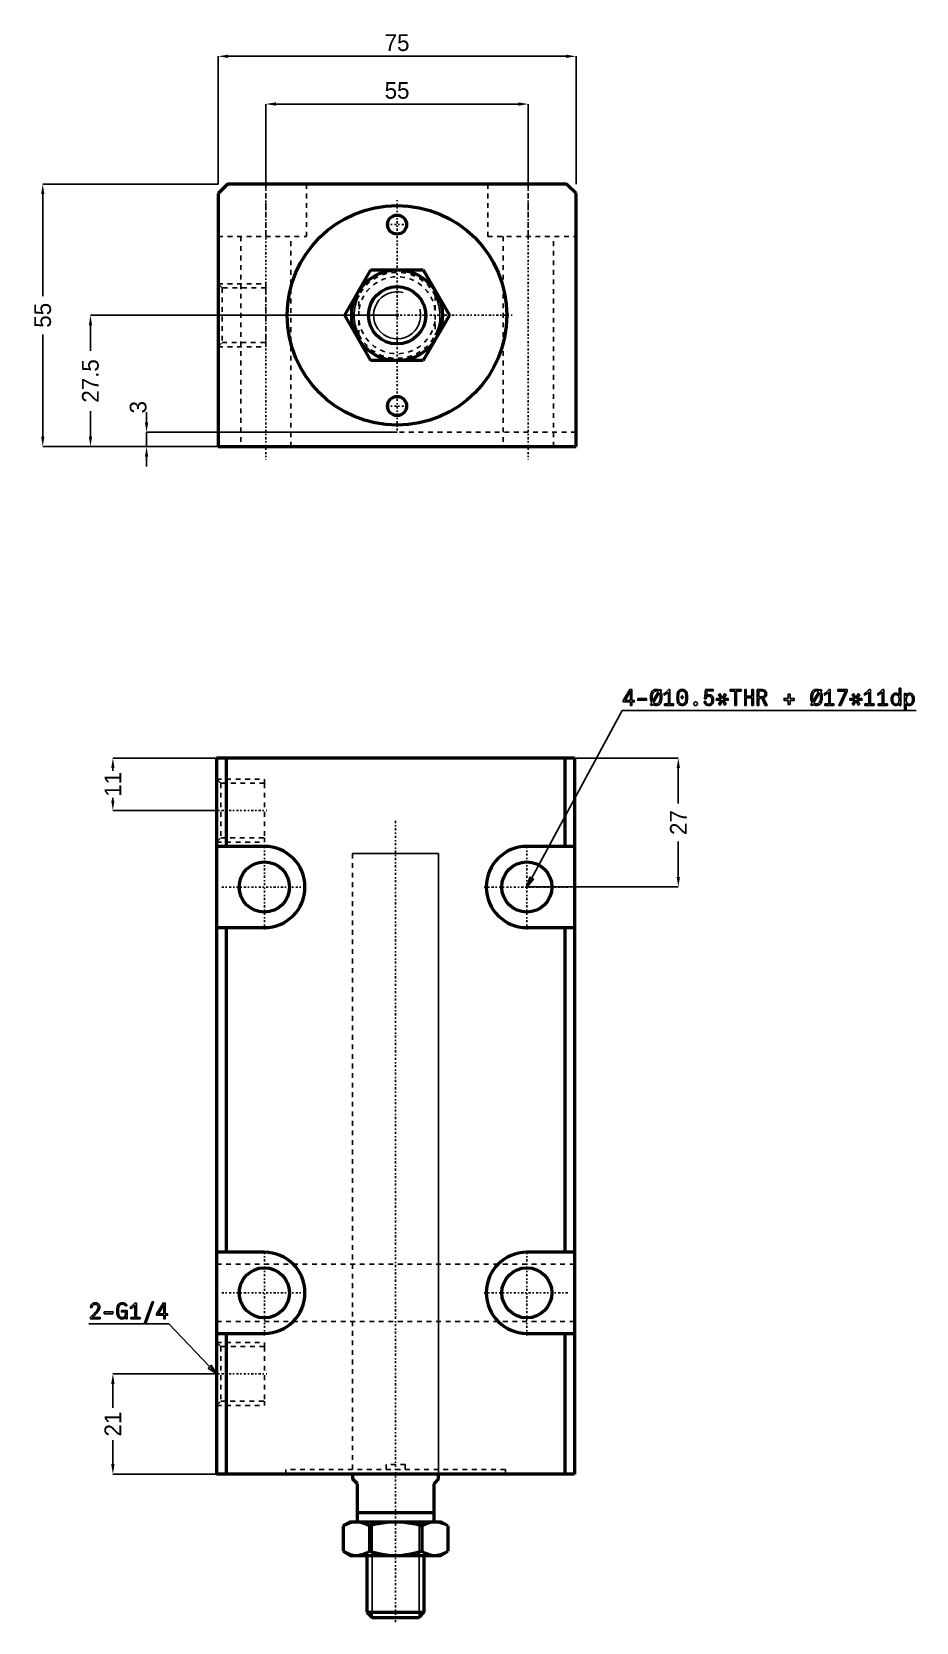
# Model space of a CAD drawing. Header units: millimetres. Extents: x -77 to 327, y -274 to 59.
# Drawn here: x -76.5 to 108.8, y -273.8 to 59.4 of the extents above; entities that cross this region are included whole.
import ezdxf

# ---------------------------------------------------------------- set-up
doc = ezdxf.new("R2010")
doc.units = ezdxf.units.MM
doc.linetypes.add('Center', pattern=[1.5, 0.45, -0.5, 0.05, -0.5])
doc.linetypes.add('Dashed', pattern=[2, 1, -1])
for name, color, linetype, lineweight in [('2d ConnectionPoints', 7, 'Continuous', 50), ('AM_0', 7, 'Continuous', 50), ('AM_5', 3, 'Continuous', 25), ('AM_7', 7, 'Center', 25), ('AM_9', 6, 'Dashed', 25)]:
    doc.layers.add(name, color=color, linetype=linetype, lineweight=lineweight)
doc.dimstyles.new('ISO-25', dxfattribs={"dimtxt": 2.5, "dimasz": 2.5, "dimexe": 1.25, "dimexo": 0.625, "dimtad": 1, "dimtxsty": 'Standard', "dimcen": 2.5, "dimadec": 0, "dimazin": 0, "dimtfac": 1, "dimtmove": 0, "dimatfit": 3, "dimfxl": 1, "dimarcsym": 0})

# ---------------------------------------------------------------- blocks, each defined once
blk = doc.blocks.new('1_JEBL_M1_EX_32_100Sm1_0_in_JEBL_M1_EX_32_100S_0_0')
at = {"layer": 'AM_0'}
for p, q in [((-35.5, 27.5), (-37.5, 25.5)), ((35.5, 27.5), (-35.5, 27.5)), ((37.5, 25.5), (35.5, 27.5)), ((-37.5, 25.5), (-37.5, -27.5)), ((37.5, -27.5), (37.5, 25.5)), ((-37.5, -27.5), (37.5, -27.5))]:
    blk.add_line(p, q, dxfattribs=at)
for centre, radius in [((0, 0), 23), ((0, 19), 2), ((0, -19), 2)]:
    blk.add_circle(centre, radius, dxfattribs=at)
at = {"layer": 'AM_5', "linetype": 'Dashed'}
for p, q in [((-37.5, 6.5785), (-27.5, 6.5785)), ((-27.5, 5.7225), (-27.5, 6.5785)), ((-37.5, -6.5785), (-27.5, -6.5785)), ((-27.5, -5.7225), (-27.5, -6.5785))]:
    blk.add_line(p, q, dxfattribs=at)
at = {"layer": 'AM_7'}
for p, q in [((-27.5, 30.25), (-27.5, -30.25)), ((27.5, 30.25), (27.5, -30.25)), ((0, -24.15), (0, 24.15)), ((-2.1, 19), (2.1, 19)), ((-38, 0), (-27, 0)), ((-24.15, 0), (24.15, 0)), ((-2.1, -19), (2.1, -19))]:
    blk.add_line(p, q, dxfattribs=at)
at = {"layer": 'AM_9'}
for p, q in [((-27.5, 16.5), (-27.5, 27.5)), ((-19, 16.5), (-19, 27.5)), ((19, 27.5), (19, 16.5)), ((27.5, 16.5), (27.5, 27.5)), ((-37.5, 16.5), (-19, 16.5)), ((-32.75, 16.5), (-32.75, -27.5)), ((-22.25, -27.5), (-22.25, 16.5)), ((19, 16.5), (37.5, 16.5)), ((22.25, 16.5), (22.25, -27.5)), ((32.75, -27.5), (32.75, 16.5)), ((-36.644, 5.7225), (-37.5, 6.5785)), ((-27.5, 5.7225), (-36.644, 5.7225)), ((-36.644, 5.7225), (-36.644, -5.7225)), ((-27.5, 5.7225), (-27.5, -5.7225)), ((-37.5, -6.5785), (-36.644, -5.7225)), ((-36.644, -5.7225), (-27.5, -5.7225)), ((37.5, -24.5), (-37.5, -24.5))]:
    blk.add_line(p, q, dxfattribs=at)
blk = doc.blocks.new('2_JEBL_32_100ST_EX_rod_0_in_JEBL_M1_EX_32_100S_0_0')
at = {"layer": 'AM_0'}
for p, q in [((-10.97, 0), (-5.48, 9.5)), ((-5.48, 9.5), (5.48, 9.5)), ((5.48, 9.5), (10.97, 0)), ((-5.48, -9.5), (-10.97, 0)), ((10.97, 0), (5.48, -9.5)), ((5.48, -9.5), (-5.48, -9.5))]:
    blk.add_line(p, q, dxfattribs=at)
for radius in [9.5, 6]:
    blk.add_circle((0, 0), radius, dxfattribs=at)
at = {"layer": 'AM_5'}
blk.add_arc((0, 0), 4.93, 75, 15, dxfattribs=at)
at = {"layer": 'AM_9'}
for p, q in [((-8, -4.12), (-8, 4.12)), ((8, 4.12), (8, -4.12))]:
    blk.add_line(p, q, dxfattribs=at)
for points in [[(-8, 4.12), (-8.33, 3.41), (-8.59, 2.67), (-8.79, 1.91), (-8.93, 1.14), (-8.99, 0.36), (-8.99, -0.43), (-8.92, -1.21), (-8.78, -1.98), (-8.57, -2.74), (-8.3, -3.48), (-8, -4.12)], [(8, -4.12), (8.33, -3.41), (8.59, -2.67), (8.79, -1.91), (8.93, -1.14), (8.99, -0.36), (8.99, 0.43), (8.92, 1.21), (8.78, 1.98), (8.57, 2.74), (8.3, 3.48), (8, 4.12)]]:
    blk.add_lwpolyline(points, dxfattribs=at)
for radius, start, end in [(9, 27.266, 152.734), (8.07, 7.4106, 172.5894), (8.07, 187.4106, 352.5894), (9, 207.266, 332.734)]:
    blk.add_arc((0, 0), radius, start, end, dxfattribs=at)
blk = doc.blocks.new('*D3')
at = {"layer": 'AM_5', "color": 0, "lineweight": -2}
for p, q in [((-37.5, 27.5), (-37.5, 54.25)), ((-35.4, 54.25), (35.4, 54.25)), ((37.5, 27.5), (37.5, 54.25))]:
    blk.add_line(p, q, dxfattribs=at)
at = {"layer": 'AM_5', "color": 0}
for points in [[(-35.4, 54.6), (-35.4, 53.9), (-37.5, 54.25)], [(35.4, 53.9), (35.4, 54.6), (37.5, 54.25)]]:
    blk.add_solid(points, dxfattribs=at)
at = {"layer": 'Defpoints', "color": 0}
for p in [(37.5, 54.25), (-37.5, 27.5), (37.5, 27.5)]:
    blk.add_point(p, dxfattribs=at)
at = {"layer": 'AM_5', "color": 0, "insert": (0, 57.09), "char_height": 3.5, "attachment_point": 5}
blk.add_mtext('75', dxfattribs=at)
blk = doc.blocks.new('*D4')
at = {"layer": 'AM_5', "color": 0, "lineweight": -2}
for p, q in [((-37.5, 27.5), (-74.25, 27.5)), ((-74.25, 25.4), (-74.25, 4.01)), ((-74.25, -25.4), (-74.25, -4.01)), ((-37.5, -27.5), (-74.25, -27.5))]:
    blk.add_line(p, q, dxfattribs=at)
at = {"layer": 'AM_5', "color": 0}
for points in [[(-73.9, 25.4), (-74.6, 25.4), (-74.25, 27.5)], [(-74.6, -25.4), (-73.9, -25.4), (-74.25, -27.5)]]:
    blk.add_solid(points, dxfattribs=at)
at = {"layer": 'Defpoints', "color": 0}
for p in [(-37.5, 27.5), (-74.25, -27.5), (-37.5, -27.5)]:
    blk.add_point(p, dxfattribs=at)
at = {"layer": 'AM_5', "color": 0, "insert": (-74.25, 0), "char_height": 3.5, "attachment_point": 5, "rotation": 90}
blk.add_mtext('55', dxfattribs=at)
blk = doc.blocks.new('*D5')
at = {"layer": 'AM_5', "color": 0, "lineweight": -2}
for p, q in [((0, 0), (-64.25, 0)), ((-64.25, -2.1), (-64.25, -7.41)), ((-64.25, -25.4), (-64.25, -20.09)), ((-37.5, -27.5), (-64.25, -27.5))]:
    blk.add_line(p, q, dxfattribs=at)
at = {"layer": 'AM_5', "color": 0}
for points in [[(-63.9, -2.1), (-64.6, -2.1), (-64.25, 0)], [(-64.6, -25.4), (-63.9, -25.4), (-64.25, -27.5)]]:
    blk.add_solid(points, dxfattribs=at)
at = {"layer": 'Defpoints', "color": 0}
for p in [(0, 0), (-64.25, -27.5), (-37.5, -27.5)]:
    blk.add_point(p, dxfattribs=at)
at = {"layer": 'AM_5', "color": 0, "insert": (-64.25, -13.75), "char_height": 3.5, "attachment_point": 5, "rotation": 90}
blk.add_mtext('27.5', dxfattribs=at)
blk = doc.blocks.new('*D6')
at = {"layer": 'AM_5', "color": 0, "lineweight": -2}
for p, q in [((-52.5, -22.4), (-52.5, -20.3)), ((0, -24.5), (-52.5, -24.5)), ((-52.5, -24.5), (-52.5, -27.5)), ((-37.5, -27.5), (-52.5, -27.5)), ((-52.5, -29.6), (-52.5, -31.7))]:
    blk.add_line(p, q, dxfattribs=at)
at = {"layer": 'AM_5', "color": 0}
for points in [[(-52.85, -22.4), (-52.15, -22.4), (-52.5, -24.5)], [(-52.15, -29.6), (-52.85, -29.6), (-52.5, -27.5)]]:
    blk.add_solid(points, dxfattribs=at)
at = {"layer": 'Defpoints', "color": 0}
for p in [(0, -24.5), (-52.5, -27.5), (-37.5, -27.5)]:
    blk.add_point(p, dxfattribs=at)
at = {"layer": 'AM_5', "color": 0, "insert": (-54.25, -19.25), "char_height": 3.5, "attachment_point": 5, "rotation": 90}
blk.add_mtext('3', dxfattribs=at)
blk = doc.blocks.new('*D7')
at = {"layer": 'AM_5', "color": 0, "lineweight": -2}
for p, q in [((-27.5, 27.5), (-27.5, 44.25)), ((-25.4, 44.25), (25.4, 44.25)), ((27.5, 27.5), (27.5, 44.25))]:
    blk.add_line(p, q, dxfattribs=at)
at = {"layer": 'AM_5', "color": 0}
for points in [[(-25.4, 44.6), (-25.4, 43.9), (-27.5, 44.25)], [(25.4, 43.9), (25.4, 44.6), (27.5, 44.25)]]:
    blk.add_solid(points, dxfattribs=at)
at = {"layer": 'Defpoints', "color": 0}
for p in [(27.5, 44.25), (-27.5, 27.5), (27.5, 27.5)]:
    blk.add_point(p, dxfattribs=at)
at = {"layer": 'AM_5', "color": 0, "insert": (0, 47.09), "char_height": 3.5, "attachment_point": 5}
blk.add_mtext('55', dxfattribs=at)
blk = doc.blocks.new('1_JEBL_M1_EX_32_100Sm1_0_in_JEBL_M1_EX_32_100S_0_4')
at = {"layer": 'AM_0'}
for p, q in [((37.5, 150), (-37.5, 150)), ((-37.5, 150), (-37.5, 0)), ((-35.5, 150), (-35.5, 131.5)), ((35.5, 150), (35.5, 131.5)), ((37.5, 150), (37.5, 0)), ((-27.5, 131.5), (-37.5, 131.5)), ((37.5, 131.5), (27.5, 131.5)), ((-37.5, 114.5), (-27.5, 114.5)), ((-35.5, 114.5), (-35.5, 46.5)), ((27.5, 114.5), (37.5, 114.5)), ((35.5, 114.5), (35.5, 46.5)), ((-27.5, 46.5), (-37.5, 46.5)), ((37.5, 46.5), (27.5, 46.5)), ((-37.5, 29.5), (-27.5, 29.5)), ((-35.5, 29.5), (-35.5, 0)), ((27.5, 29.5), (37.5, 29.5)), ((35.5, 29.5), (35.5, 0)), ((37.5, 0), (-37.5, 0))]:
    blk.add_line(p, q, dxfattribs=at)
for centre in [(-27.5, 123), (27.5, 123), (-27.5, 38), (27.5, 38)]:
    blk.add_circle(centre, 5.25, dxfattribs=at)
for centre, start, end in [((-27.5, 123), 270, 90), ((27.5, 123), 90, 270), ((-27.5, 38), 270, 90), ((27.5, 38), 90, 270)]:
    blk.add_arc(centre, 8.5, start, end, dxfattribs=at)
at = {"layer": 'AM_5', "linetype": 'Dashed'}
for p, q in [((-37.5, 145.5785), (-27.5, 145.5785)), ((-27.5, 144.7225), (-27.5, 145.5785)), ((-27.5, 133.2775), (-27.5, 132.4215)), ((-37.5, 132.4215), (-27.5, 132.4215)), ((-37.5, 27.5785), (-27.5, 27.5785)), ((-27.5, 26.7225), (-27.5, 27.5785)), ((-37.5, 14.4215), (-27.5, 14.4215)), ((-27.5, 15.2775), (-27.5, 14.4215))]:
    blk.add_line(p, q, dxfattribs=at)
at = {"layer": 'AM_7'}
for p, q in [((-38, 139), (-27, 139)), ((-27.5, 114.075), (-27.5, 131.925)), ((27.5, 114.075), (27.5, 131.925)), ((-36.425, 123), (-18.575, 123)), ((18.575, 123), (36.425, 123)), ((-27.5, 29.075), (-27.5, 46.925)), ((27.5, 29.075), (27.5, 46.925)), ((-36.425, 38), (-18.575, 38)), ((18.575, 38), (36.425, 38)), ((-38, 21), (-27, 21))]:
    blk.add_line(p, q, dxfattribs=at)
at = {"layer": 'AM_9'}
for p, q in [((-36.644, 144.7225), (-37.5, 145.5785)), ((-27.5, 144.7225), (-36.644, 144.7225)), ((-36.644, 144.7225), (-36.644, 133.2775)), ((-27.5, 144.7225), (-27.5, 133.2775)), ((-37.5, 132.4215), (-36.644, 133.2775)), ((-36.644, 133.2775), (-27.5, 133.2775)), ((9, 130), (-9, 130)), ((-9, 130), (-9, 1)), ((9, 1), (9, 130)), ((37.5, 44), (-37.5, 44)), ((37.5, 32), (-37.5, 32)), ((-36.644, 26.7225), (-37.5, 27.5785)), ((-27.5, 26.7225), (-36.644, 26.7225)), ((-36.644, 26.7225), (-36.644, 15.2775)), ((-27.5, 26.7225), (-27.5, 15.2775)), ((-37.5, 14.4215), (-36.644, 15.2775)), ((-36.644, 15.2775), (-27.5, 15.2775)), ((23, 1), (-23, 1)), ((-23, 1), (-23, 0)), ((2, 2), (-2, 2)), ((-2, 2), (-2, 1)), ((2, 1), (2, 2)), ((23, 0), (23, 1))]:
    blk.add_line(p, q, dxfattribs=at)
blk = doc.blocks.new('2_JEBL_32_100ST_EX_rod_0_in_JEBL_M1_EX_32_100S_0_4')
at = {"layer": 'AM_0'}
for p, q in [((9, -1), (9, 0)), ((-9, 0), (-9, -1)), ((-8, -2), (-9, -1)), ((-8, -10), (-8, -2)), ((9, -1), (8, -2)), ((8, -2), (8, -10)), ((-8, -8), (8, -8)), ((-9.5, -10), (-10.97, -10.85)), ((-10.97, -10.85), (-10.97, -16.15)), ((-9.5, -10), (9.5, -10)), ((-5.48, -10.85), (-5.48, -16.15)), ((5.48, -10.85), (5.48, -16.15)), ((10.97, -10.85), (9.5, -10)), ((10.97, -10.85), (10.97, -16.15)), ((-10.97, -16.15), (-9.5, -17)), ((9.5, -17), (10.97, -16.15)), ((-9.5, -17), (9.5, -17)), ((-6, -17), (-6, -28.93)), ((6, -28.93), (6, -17)), ((-6, -28.93), (-4.93, -30)), ((-6, -28.93), (6, -28.93)), ((4.93, -30), (6, -28.93)), ((-4.93, -30), (4.93, -30))]:
    blk.add_line(p, q, dxfattribs=at)
for points in [[(-8.23, -10), (-8.42, -10), (-9.06, -10.08), (-9.7, -10.26), (-10.34, -10.52), (-10.97, -10.85)], [(-5.48, -10.85), (-6.15, -10.5), (-6.83, -10.23), (-7.53, -10.06), (-8.23, -10)], [(0, -10), (-0.03, -10), (-1.4, -10.06), (-2.76, -10.23), (-4.13, -10.5), (-5.48, -10.85)], [(5.48, -10.85), (4.15, -10.5), (2.8, -10.23), (1.4, -10.06), (0, -10)], [(8.23, -10), (8.03, -10), (7.39, -10.08), (6.76, -10.26), (6.12, -10.52), (5.48, -10.85)], [(10.97, -10.85), (10.3, -10.5), (9.63, -10.23), (8.93, -10.06), (8.23, -10)], [(-10.97, -16.15), (-10.3, -16.5), (-9.63, -16.77), (-8.93, -16.94), (-8.23, -17)], [(-8.23, -17), (-8.03, -17), (-7.39, -16.92), (-6.76, -16.74), (-6.12, -16.48), (-5.48, -16.15)], [(-5.48, -16.15), (-4.15, -16.5), (-2.8, -16.77), (-1.4, -16.94), (0, -17)], [(0, -17), (0.03, -17), (1.4, -16.94), (2.76, -16.77), (4.13, -16.5), (5.48, -16.15)], [(5.48, -16.15), (6.15, -16.5), (6.83, -16.77), (7.53, -16.94), (8.23, -17)], [(8.23, -17), (8.42, -17), (9.06, -16.92), (9.7, -16.74), (10.34, -16.48), (10.97, -16.15)]]:
    blk.add_lwpolyline(points, dxfattribs=at)
at = {"layer": 'AM_5'}
for p, q in [((-4.93, -30), (-4.93, -10)), ((4.93, -30), (4.93, -10))]:
    blk.add_line(p, q, dxfattribs=at)
at = {"layer": 'AM_7'}
blk.add_line((0, -31), (0, 137), dxfattribs=at)
at = {"layer": 'AM_9'}
for p, q in [((-9, 130), (9, 130)), ((-9, 130), (-9, 0)), ((9, 0), (9, 130))]:
    blk.add_line(p, q, dxfattribs=at)
blk = doc.blocks.new('*D35')
at = {"layer": 'AM_5', "color": 0, "lineweight": -2}
for p, q in [((-0.31, -92.75), (58.94, -92.75)), ((58.94, -94.85), (58.94, -102.29)), ((58.94, -117.65), (58.94, -110.22)), ((27.19, -119.75), (58.94, -119.75))]:
    blk.add_line(p, q, dxfattribs=at)
at = {"layer": 'AM_5', "color": 0}
for points in [[(59.29, -94.85), (58.59, -94.85), (58.94, -92.75)], [(58.59, -117.65), (59.29, -117.65), (58.94, -119.75)]]:
    blk.add_solid(points, dxfattribs=at)
at = {"layer": 'Defpoints', "color": 0}
for p in [(-0.31, -92.75), (27.19, -119.75), (58.94, -119.75)]:
    blk.add_point(p, dxfattribs=at)
at = {"layer": 'AM_5', "color": 0, "insert": (58.94, -106.25), "char_height": 3.5, "attachment_point": 5, "rotation": 90}
blk.add_mtext('27', dxfattribs=at)
blk = doc.blocks.new('*D36')
at = {"layer": 'AM_5', "color": 0, "lineweight": -2}
for p, q in [((-37.81, -92.75), (-59.56, -92.75)), ((-59.56, -94.85), (-59.56, -95.45)), ((-59.56, -101.65), (-59.56, -101.05)), ((-37.81, -103.75), (-59.56, -103.75))]:
    blk.add_line(p, q, dxfattribs=at)
at = {"layer": 'AM_5', "color": 0}
for points in [[(-59.21, -94.85), (-59.91, -94.85), (-59.56, -92.75)], [(-59.91, -101.65), (-59.21, -101.65), (-59.56, -103.75)]]:
    blk.add_solid(points, dxfattribs=at)
at = {"layer": 'Defpoints', "color": 0}
for p in [(-59.56, -92.75), (-37.81, -92.75), (-37.81, -103.75)]:
    blk.add_point(p, dxfattribs=at)
at = {"layer": 'AM_5', "color": 0, "insert": (-59.56, -98.25), "char_height": 3.5, "attachment_point": 5, "rotation": 90}
blk.add_mtext('11', dxfattribs=at)
blk = doc.blocks.new('*D37')
at = {"layer": 'AM_5', "color": 0, "lineweight": -2}
for p, q in [((-37.81, -221.75), (-59.56, -221.75)), ((-59.56, -223.85), (-59.56, -228.87)), ((-59.56, -240.65), (-59.56, -235.64)), ((-0.31, -242.75), (-59.56, -242.75))]:
    blk.add_line(p, q, dxfattribs=at)
at = {"layer": 'AM_5', "color": 0}
for points in [[(-59.21, -223.85), (-59.91, -223.85), (-59.56, -221.75)], [(-59.91, -240.65), (-59.21, -240.65), (-59.56, -242.75)]]:
    blk.add_solid(points, dxfattribs=at)
at = {"layer": 'Defpoints', "color": 0}
for p in [(-37.81, -221.75), (-59.56, -242.75), (-0.31, -242.75)]:
    blk.add_point(p, dxfattribs=at)
at = {"layer": 'AM_5', "color": 0, "insert": (-59.56, -232.25), "char_height": 3.5, "attachment_point": 5, "rotation": 90}
blk.add_mtext('21', dxfattribs=at)

msp = doc.modelspace()

# ---------------------------------------------------------------- linework, layer by layer
at = {"layer": '2d ConnectionPoints'}
for p in [(0, 0), (-0.308, -242.753)]:
    msp.add_point(p, dxfattribs=at)
at = {"layer": 'AM_5'}
for p, q in [((47.192, -82.753), (27.192, -119.753)), ((108.792, -82.753), (47.192, -82.753)), ((-64.608, -211.253), (-47.808, -211.253)), ((-47.808, -211.253), (-37.808, -221.753))]:
    msp.add_line(p, q, dxfattribs=at)
for points in [[(48.889, -80.975), (47.415, -80.975), (47.415, -80.679), (48.757, -78.404), (49.208, -78.404), (49.208, -80.668), (49.699, -80.668), (49.699, -80.975), (49.208, -80.975), (49.208, -81.703), (48.889, -81.703), (48.889, -80.975)], [(48.894, -80.668), (48.894, -78.786), (47.807, -80.668), (48.894, -80.668)], [(53.334, -81.161), (53.334, -81.161), (53.286, -81.067), (53.224, -80.916), (53.224, -80.916), (53.174, -80.754), (53.146, -80.639), (53.146, -80.639), (53.124, -80.521), (53.099, -80.339), (53.099, -80.339), (53.086, -80.15), (53.083, -80.021), (53.083, -80.021), (53.089, -79.827), (53.119, -79.554), (53.119, -79.554), (53.175, -79.303), (53.227, -79.148), (53.227, -79.148), (53.289, -79.004), (53.402, -78.815), (53.402, -78.815), (53.538, -78.655), (53.642, -78.565), (53.642, -78.565), (53.755, -78.491), (53.94, -78.41), (53.94, -78.41), (54.145, -78.367), (54.292, -78.358), (54.292, -78.358), (54.441, -78.367), (54.65, -78.413), (54.65, -78.413), (54.841, -78.498), (54.958, -78.577), (55.083, -78.356), (55.384, -78.529), (55.204, -78.843), (55.204, -78.843), (55.26, -78.934), (55.334, -79.082), (55.334, -79.082), (55.395, -79.246), (55.428, -79.363), (55.428, -79.363), (55.455, -79.486), (55.485, -79.679), (55.485, -79.679), (55.501, -79.884), (55.504, -80.026), (55.504, -80.026), (55.499, -80.214), (55.471, -80.482), (55.471, -80.482), (55.419, -80.735), (55.371, -80.895), (55.371, -80.895), (55.312, -81.045), (55.203, -81.247), (55.203, -81.247), (55.069, -81.42), (54.966, -81.52), (54.966, -81.52), (54.852, -81.603), (54.663, -81.694), (54.663, -81.694), (54.45, -81.743), (54.296, -81.753), (54.296, -81.753), (54.125, -81.741), (53.89, -81.679), (53.89, -81.679), (53.68, -81.563), (53.554, -81.457), (53.375, -81.766), (53.083, -81.603), (53.334, -81.161)], [(53.425, -80.056), (53.425, -80.056), (53.43, -80.223), (53.459, -80.461), (53.459, -80.461), (53.512, -80.683), (53.561, -80.822), (54.708, -78.841), (54.708, -78.841), (54.631, -78.785), (54.511, -78.725), (54.511, -78.725), (54.385, -78.692), (54.298, -78.686), (54.298, -78.686), (54.206, -78.693), (54.073, -78.729), (54.073, -78.729), (53.945, -78.797), (53.864, -78.859), (53.864, -78.859), (53.787, -78.934), (53.684, -79.067), (53.684, -79.067), (53.595, -79.225), (53.544, -79.345), (53.544, -79.345), (53.501, -79.473), (53.455, -79.679), (53.455, -79.679), (53.43, -79.9), (53.425, -80.056)], [(54.28, -81.425), (54.28, -81.425), (54.38, -81.418), (54.522, -81.379), (54.522, -81.379), (54.654, -81.306), (54.736, -81.24), (54.736, -81.24), (54.813, -81.16), (54.915, -81.022), (54.915, -81.022), (55.002, -80.859), (55.05, -80.738), (55.05, -80.738), (55.091, -80.609), (55.135, -80.406), (55.135, -80.406), (55.158, -80.193), (55.163, -80.044), (55.163, -80.044), (55.161, -79.94), (55.149, -79.789), (55.149, -79.789), (55.128, -79.644), (55.108, -79.551), (55.108, -79.551), (55.085, -79.461), (55.042, -79.334), (55.042, -79.334), (54.992, -79.216), (54.954, -79.143), (53.773, -81.179), (53.773, -81.179), (53.862, -81.268), (54.008, -81.364), (54.008, -81.364), (54.167, -81.415), (54.28, -81.425)], [(56.018, -81.411), (56.855, -81.411), (56.855, -78.95), (56.855, -78.95), (56.81, -78.995), (56.734, -79.066), (56.734, -79.066), (56.647, -79.14), (56.584, -79.191), (56.584, -79.191), (56.518, -79.242), (56.419, -79.314), (56.419, -79.314), (56.319, -79.381), (56.252, -79.423), (56.252, -79.423), (56.187, -79.461), (56.096, -79.507), (56.096, -79.507), (56.013, -79.54), (55.963, -79.555), (55.963, -79.209), (55.963, -79.209), (56.025, -79.18), (56.123, -79.124), (56.123, -79.124), (56.227, -79.053), (56.299, -78.999), (56.299, -78.999), (56.371, -78.94), (56.476, -78.85), (56.476, -78.85), (56.578, -78.755), (56.643, -78.691), (56.643, -78.691), (56.705, -78.627), (56.788, -78.537), (56.788, -78.537), (56.86, -78.455), (56.9, -78.404), (57.192, -78.404), (57.192, -81.411), (57.951, -81.411), (57.951, -81.703), (56.018, -81.703), (56.018, -81.411)], [(59.755, -81.748), (59.755, -81.748), (59.583, -81.74), (59.357, -81.696), (59.357, -81.696), (59.17, -81.614), (59.066, -81.539), (59.066, -81.539), (58.976, -81.449), (58.866, -81.291), (58.866, -81.291), (58.783, -81.104), (58.744, -80.964), (58.744, -80.964), (58.714, -80.811), (58.681, -80.551), (58.681, -80.551), (58.664, -80.257), (58.661, -80.042), (58.661, -80.042), (58.664, -79.832), (58.682, -79.544), (58.682, -79.544), (58.715, -79.288), (58.745, -79.136), (58.745, -79.136), (58.785, -78.998), (58.868, -78.813), (58.868, -78.813), (58.979, -78.656), (59.069, -78.567), (59.069, -78.567), (59.173, -78.492), (59.361, -78.41), (59.361, -78.41), (59.585, -78.367), (59.755, -78.358), (59.755, -78.358), (59.926, -78.367), (60.151, -78.41), (60.151, -78.41), (60.339, -78.492), (60.443, -78.567), (60.443, -78.567), (60.533, -78.656), (60.645, -78.813), (60.645, -78.813), (60.728, -78.997), (60.769, -79.135), (60.769, -79.135), (60.799, -79.287), (60.833, -79.542), (60.833, -79.542), (60.85, -79.831), (60.854, -80.042), (60.854, -80.042), (60.85, -80.254), (60.832, -80.545), (60.832, -80.545), (60.797, -80.804), (60.765, -80.959), (60.765, -80.959), (60.724, -81.1), (60.638, -81.288), (60.638, -81.288), (60.526, -81.447), (60.435, -81.538), (60.435, -81.538), (60.331, -81.613), (60.145, -81.696), (60.145, -81.696), (59.923, -81.74), (59.755, -81.748)], [(59.755, -81.448), (59.755, -81.448), (59.875, -81.441), (60.033, -81.402), (60.033, -81.402), (60.165, -81.331), (60.238, -81.266), (60.238, -81.266), (60.302, -81.188), (60.38, -81.054), (60.38, -81.054), (60.438, -80.898), (60.466, -80.781), (60.466, -80.781), (60.487, -80.655), (60.509, -80.445), (60.509, -80.445), (60.522, -80.211), (60.524, -80.042), (60.524, -80.042), (60.522, -79.863), (60.511, -79.62), (60.511, -79.62), (60.491, -79.41), (60.473, -79.288), (60.473, -79.288), (60.448, -79.177), (60.393, -79.03), (60.393, -79.03), (60.317, -78.904), (60.254, -78.832), (60.254, -78.832), (60.181, -78.771), (60.046, -78.705), (60.046, -78.705), (59.881, -78.67), (59.755, -78.663), (59.755, -78.663), (59.63, -78.67), (59.466, -78.705), (59.466, -78.705), (59.332, -78.771), (59.259, -78.832), (59.259, -78.832), (59.197, -78.904), (59.122, -79.03), (59.122, -79.03), (59.067, -79.177), (59.042, -79.288), (59.042, -79.288), (59.023, -79.41), (59.003, -79.62), (59.003, -79.62), (58.993, -79.863), (58.991, -80.042), (58.991, -80.042), (58.993, -80.213), (59.005, -80.448), (59.005, -80.448), (59.026, -80.658), (59.046, -80.784), (59.046, -80.784), (59.073, -80.899), (59.13, -81.054), (59.13, -81.054), (59.208, -81.188), (59.27, -81.266), (59.27, -81.266), (59.344, -81.331), (59.476, -81.402), (59.476, -81.402), (59.634, -81.441), (59.755, -81.448)], [(59.45, -80.042), (59.755, -79.701), (60.06, -80.042), (59.755, -80.351), (59.45, -80.042)], [(65.31, -81.744), (65.31, -81.744), (65.207, -81.74), (65.06, -81.722), (65.06, -81.722), (64.923, -81.688), (64.836, -81.656), (64.836, -81.656), (64.755, -81.617), (64.646, -81.544), (64.646, -81.544), (64.552, -81.454), (64.498, -81.384), (64.498, -81.384), (64.453, -81.307), (64.404, -81.176), (64.404, -81.176), (64.377, -81.028), (64.372, -80.92), (64.727, -80.92), (64.727, -80.92), (64.734, -81.022), (64.768, -81.156), (64.768, -81.156), (64.833, -81.265), (64.892, -81.325), (64.892, -81.325), (64.962, -81.374), (65.082, -81.427), (65.082, -81.427), (65.221, -81.456), (65.323, -81.462), (65.323, -81.462), (65.411, -81.457), (65.531, -81.431), (65.531, -81.431), (65.638, -81.384), (65.701, -81.341), (65.701, -81.341), (65.758, -81.29), (65.831, -81.202), (65.831, -81.202), (65.89, -81.1), (65.921, -81.025), (65.921, -81.025), (65.947, -80.945), (65.974, -80.82), (65.974, -80.82), (65.989, -80.688), (65.992, -80.597), (65.992, -80.597), (65.989, -80.513), (65.975, -80.392), (65.975, -80.392), (65.948, -80.275), (65.924, -80.2), (65.924, -80.2), (65.894, -80.129), (65.838, -80.033), (65.838, -80.033), (65.769, -79.949), (65.717, -79.901), (65.717, -79.901), (65.659, -79.86), (65.561, -79.816), (65.561, -79.816), (65.452, -79.792), (65.373, -79.787), (65.373, -79.787), (65.289, -79.793), (65.17, -79.822), (65.17, -79.822), (65.059, -79.876), (64.991, -79.926), (64.991, -79.926), (64.929, -79.986), (64.852, -80.09), (64.852, -80.09), (64.795, -80.213), (64.768, -80.306), (64.422, -80.306), (64.659, -78.395), (66.265, -78.395), (66.265, -78.691), (64.982, -78.691), (64.836, -79.785), (64.836, -79.785), (64.884, -79.726), (64.96, -79.649), (64.96, -79.649), (65.039, -79.586), (65.093, -79.552), (65.093, -79.552), (65.151, -79.523), (65.244, -79.493), (65.244, -79.493), (65.346, -79.476), (65.419, -79.473), (65.419, -79.473), (65.53, -79.479), (65.686, -79.511), (65.686, -79.511), (65.828, -79.569), (65.915, -79.623), (65.915, -79.623), (65.994, -79.688), (66.099, -79.8), (66.099, -79.8), (66.185, -79.933), (66.233, -80.032), (66.233, -80.032), (66.272, -80.137), (66.315, -80.304), (66.315, -80.304), (66.338, -80.482), (66.342, -80.606), (66.342, -80.606), (66.337, -80.737), (66.31, -80.922), (66.31, -80.922), (66.259, -81.092), (66.213, -81.199), (66.213, -81.199), (66.157, -81.297), (66.057, -81.428), (66.057, -81.428), (65.938, -81.538), (65.849, -81.6), (65.849, -81.6), (65.752, -81.652), (65.597, -81.708), (65.597, -81.708), (65.429, -81.738), (65.31, -81.744)], [(67.356, -81.423), (67.909, -80.572), (67.837, -80.64), (66.915, -80.64), (66.915, -80.269), (67.841, -80.269), (67.909, -80.324), (67.356, -79.478), (67.716, -79.268), (68.16, -80.185), (68.601, -79.268), (68.96, -79.478), (68.408, -80.324), (68.476, -80.269), (69.402, -80.269), (69.402, -80.64), (68.476, -80.64), (68.408, -80.57), (68.96, -81.423), (68.601, -81.632), (68.16, -80.713), (67.716, -81.632), (67.356, -81.423)], [(70.791, -78.7), (69.804, -78.7), (69.804, -78.404), (72.111, -78.404), (72.111, -78.7), (71.128, -78.7), (71.128, -81.703), (70.791, -81.703), (70.791, -78.7)], [(72.847, -78.404), (73.184, -78.404), (73.184, -79.796), (74.331, -79.796), (74.331, -78.404), (74.667, -78.404), (74.667, -81.703), (74.331, -81.703), (74.331, -80.119), (73.184, -80.119), (73.184, -81.703), (72.847, -81.703), (72.847, -78.404)], [(75.483, -78.404), (76.444, -78.404), (76.444, -78.404), (76.542, -78.408), (76.688, -78.428), (76.688, -78.428), (76.83, -78.465), (76.924, -78.499), (76.924, -78.499), (77.013, -78.542), (77.135, -78.621), (77.135, -78.621), (77.243, -78.72), (77.307, -78.796), (77.307, -78.796), (77.361, -78.881), (77.42, -79.023), (77.42, -79.023), (77.452, -79.183), (77.458, -79.3), (77.458, -79.3), (77.451, -79.429), (77.412, -79.604), (77.412, -79.604), (77.339, -79.757), (77.272, -79.847), (77.272, -79.847), (77.192, -79.927), (77.057, -80.029), (77.057, -80.029), (76.9, -80.107), (76.785, -80.147), (77.54, -81.725), (77.172, -81.725), (76.434, -80.201), (76.384, -80.201), (75.82, -80.201), (75.82, -81.703), (75.483, -81.703), (75.483, -78.404)], [(76.284, -79.905), (76.284, -79.905), (76.381, -79.904), (76.514, -79.895), (76.514, -79.895), (76.634, -79.878), (76.707, -79.863), (76.707, -79.863), (76.775, -79.843), (76.867, -79.799), (76.867, -79.799), (76.948, -79.738), (76.995, -79.688), (76.995, -79.688), (77.036, -79.63), (77.08, -79.524), (77.08, -79.524), (77.103, -79.394), (77.108, -79.296), (77.108, -79.296), (77.1, -79.17), (77.056, -79.011), (77.056, -79.011), (76.975, -78.888), (76.9, -78.826), (76.9, -78.826), (76.812, -78.777), (76.666, -78.724), (76.666, -78.724), (76.5, -78.696), (76.38, -78.691), (75.82, -78.691), (75.82, -79.905), (76.284, -79.905)], [(81.941, -80.656), (81.118, -80.656), (81.118, -80.247), (81.941, -80.247), (81.941, -79.387), (82.373, -79.387), (82.373, -80.247), (83.197, -80.247), (83.197, -80.656), (82.373, -80.656), (82.373, -81.521), (81.941, -81.521), (81.941, -80.656)], [(86.934, -81.161), (86.934, -81.161), (86.886, -81.067), (86.824, -80.916), (86.824, -80.916), (86.774, -80.754), (86.746, -80.639), (86.746, -80.639), (86.724, -80.521), (86.699, -80.339), (86.699, -80.339), (86.686, -80.15), (86.683, -80.021), (86.683, -80.021), (86.689, -79.827), (86.719, -79.554), (86.719, -79.554), (86.775, -79.303), (86.827, -79.148), (86.827, -79.148), (86.889, -79.004), (87.002, -78.815), (87.002, -78.815), (87.138, -78.655), (87.242, -78.565), (87.242, -78.565), (87.355, -78.491), (87.54, -78.41), (87.54, -78.41), (87.745, -78.367), (87.892, -78.358), (87.892, -78.358), (88.041, -78.367), (88.25, -78.413), (88.25, -78.413), (88.441, -78.498), (88.558, -78.577), (88.683, -78.356), (88.984, -78.529), (88.804, -78.843), (88.804, -78.843), (88.86, -78.934), (88.934, -79.082), (88.934, -79.082), (88.995, -79.246), (89.028, -79.363), (89.028, -79.363), (89.055, -79.486), (89.085, -79.679), (89.085, -79.679), (89.101, -79.884), (89.104, -80.026), (89.104, -80.026), (89.099, -80.214), (89.071, -80.482), (89.071, -80.482), (89.019, -80.735), (88.971, -80.895), (88.971, -80.895), (88.912, -81.045), (88.803, -81.247), (88.803, -81.247), (88.669, -81.42), (88.566, -81.52), (88.566, -81.52), (88.452, -81.603), (88.263, -81.694), (88.263, -81.694), (88.05, -81.743), (87.896, -81.753), (87.896, -81.753), (87.725, -81.741), (87.49, -81.679), (87.49, -81.679), (87.28, -81.563), (87.154, -81.457), (86.975, -81.766), (86.683, -81.603), (86.934, -81.161)], [(87.025, -80.056), (87.025, -80.056), (87.03, -80.223), (87.059, -80.461), (87.059, -80.461), (87.112, -80.683), (87.161, -80.822), (88.308, -78.841), (88.308, -78.841), (88.231, -78.785), (88.111, -78.725), (88.111, -78.725), (87.985, -78.692), (87.898, -78.686), (87.898, -78.686), (87.806, -78.693), (87.673, -78.729), (87.673, -78.729), (87.545, -78.797), (87.464, -78.859), (87.464, -78.859), (87.387, -78.934), (87.284, -79.067), (87.284, -79.067), (87.195, -79.225), (87.144, -79.345), (87.144, -79.345), (87.101, -79.473), (87.055, -79.679), (87.055, -79.679), (87.03, -79.9), (87.025, -80.056)], [(87.88, -81.425), (87.88, -81.425), (87.98, -81.418), (88.122, -81.379), (88.122, -81.379), (88.254, -81.306), (88.336, -81.24), (88.336, -81.24), (88.413, -81.16), (88.515, -81.022), (88.515, -81.022), (88.602, -80.859), (88.65, -80.738), (88.65, -80.738), (88.691, -80.609), (88.735, -80.406), (88.735, -80.406), (88.758, -80.193), (88.763, -80.044), (88.763, -80.044), (88.761, -79.94), (88.749, -79.789), (88.749, -79.789), (88.728, -79.644), (88.708, -79.551), (88.708, -79.551), (88.685, -79.461), (88.642, -79.334), (88.642, -79.334), (88.592, -79.216), (88.554, -79.143), (87.373, -81.179), (87.373, -81.179), (87.462, -81.268), (87.608, -81.364), (87.608, -81.364), (87.767, -81.415), (87.88, -81.425)], [(89.618, -81.411), (90.455, -81.411), (90.455, -78.95), (90.455, -78.95), (90.41, -78.995), (90.334, -79.066), (90.334, -79.066), (90.247, -79.14), (90.184, -79.191), (90.184, -79.191), (90.118, -79.242), (90.019, -79.314), (90.019, -79.314), (89.919, -79.381), (89.852, -79.423), (89.852, -79.423), (89.787, -79.461), (89.696, -79.507), (89.696, -79.507), (89.613, -79.54), (89.563, -79.555), (89.563, -79.209), (89.563, -79.209), (89.625, -79.18), (89.723, -79.124), (89.723, -79.124), (89.827, -79.053), (89.899, -78.999), (89.899, -78.999), (89.971, -78.94), (90.076, -78.85), (90.076, -78.85), (90.178, -78.755), (90.243, -78.691), (90.243, -78.691), (90.305, -78.627), (90.388, -78.537), (90.388, -78.537), (90.46, -78.455), (90.5, -78.404), (90.792, -78.404), (90.792, -81.411), (91.551, -81.411), (91.551, -81.703), (89.618, -81.703), (89.618, -81.411)], [(93.953, -78.722), (92.338, -78.722), (92.338, -78.404), (94.331, -78.404), (94.331, -78.722), (92.975, -81.703), (92.602, -81.703), (93.953, -78.722)], [(95.356, -81.423), (95.909, -80.572), (95.837, -80.64), (94.915, -80.64), (94.915, -80.269), (95.841, -80.269), (95.909, -80.324), (95.356, -79.478), (95.716, -79.268), (96.16, -80.185), (96.601, -79.268), (96.96, -79.478), (96.408, -80.324), (96.476, -80.269), (97.402, -80.269), (97.402, -80.64), (96.476, -80.64), (96.408, -80.57), (96.96, -81.423), (96.601, -81.632), (96.16, -80.713), (95.716, -81.632), (95.356, -81.423)], [(98.018, -81.411), (98.855, -81.411), (98.855, -78.95), (98.855, -78.95), (98.81, -78.995), (98.734, -79.066), (98.734, -79.066), (98.647, -79.14), (98.584, -79.191), (98.584, -79.191), (98.518, -79.242), (98.419, -79.314), (98.419, -79.314), (98.319, -79.381), (98.252, -79.423), (98.252, -79.423), (98.187, -79.461), (98.096, -79.507), (98.096, -79.507), (98.013, -79.54), (97.963, -79.555), (97.963, -79.209), (97.963, -79.209), (98.025, -79.18), (98.123, -79.124), (98.123, -79.124), (98.227, -79.053), (98.299, -78.999), (98.299, -78.999), (98.371, -78.94), (98.476, -78.85), (98.476, -78.85), (98.578, -78.755), (98.643, -78.691), (98.643, -78.691), (98.705, -78.627), (98.788, -78.537), (98.788, -78.537), (98.86, -78.455), (98.9, -78.404), (99.192, -78.404), (99.192, -81.411), (99.951, -81.411), (99.951, -81.703), (98.018, -81.703), (98.018, -81.411)], [(100.818, -81.411), (101.655, -81.411), (101.655, -78.95), (101.655, -78.95), (101.61, -78.995), (101.534, -79.066), (101.534, -79.066), (101.447, -79.14), (101.384, -79.191), (101.384, -79.191), (101.318, -79.242), (101.219, -79.314), (101.219, -79.314), (101.119, -79.381), (101.052, -79.423), (101.052, -79.423), (100.987, -79.461), (100.896, -79.507), (100.896, -79.507), (100.813, -79.54), (100.763, -79.555), (100.763, -79.209), (100.763, -79.209), (100.825, -79.18), (100.923, -79.124), (100.923, -79.124), (101.027, -79.053), (101.099, -78.999), (101.099, -78.999), (101.171, -78.94), (101.276, -78.85), (101.276, -78.85), (101.378, -78.755), (101.443, -78.691), (101.443, -78.691), (101.505, -78.627), (101.588, -78.537), (101.588, -78.537), (101.66, -78.455), (101.7, -78.404), (101.992, -78.404), (101.992, -81.411), (102.751, -81.411), (102.751, -81.703), (100.818, -81.703), (100.818, -81.411)], [(104.51, -81.73), (104.51, -81.73), (104.385, -81.722), (104.213, -81.682), (104.213, -81.682), (104.061, -81.607), (103.97, -81.538), (103.97, -81.538), (103.888, -81.457), (103.783, -81.318), (103.783, -81.318), (103.697, -81.161), (103.652, -81.045), (103.652, -81.045), (103.615, -80.924), (103.575, -80.739), (103.575, -80.739), (103.554, -80.549), (103.549, -80.42), (103.549, -80.42), (103.553, -80.297), (103.574, -80.116), (103.574, -80.116), (103.614, -79.94), (103.65, -79.825), (103.65, -79.825), (103.694, -79.715), (103.778, -79.565), (103.778, -79.565), (103.881, -79.433), (103.961, -79.356), (103.961, -79.356), (104.05, -79.29), (104.198, -79.219), (104.198, -79.219), (104.365, -79.18), (104.487, -79.173), (104.487, -79.173), (104.577, -79.177), (104.707, -79.196), (104.707, -79.196), (104.831, -79.232), (104.91, -79.265), (104.91, -79.265), (104.984, -79.307), (105.085, -79.387), (105.085, -79.387), (105.173, -79.489), (105.224, -79.569), (105.224, -78.108), (105.551, -78.108), (105.551, -81.157), (105.551, -81.157), (105.552, -81.19), (105.552, -81.243), (105.552, -81.243), (105.553, -81.301), (105.554, -81.342), (105.554, -81.342), (105.555, -81.382), (105.556, -81.436), (105.556, -81.436), (105.557, -81.48), (105.558, -81.505), (105.565, -81.703), (105.274, -81.703), (105.224, -81.348), (105.224, -81.348), (105.162, -81.425), (105.066, -81.524), (105.066, -81.524), (104.967, -81.601), (104.899, -81.641), (104.899, -81.641), (104.828, -81.673), (104.715, -81.708), (104.715, -81.708), (104.594, -81.726), (104.51, -81.73)], [(104.582, -81.462), (104.582, -81.462), (104.673, -81.455), (104.795, -81.422), (104.795, -81.422), (104.9, -81.361), (104.961, -81.305), (104.961, -81.305), (105.015, -81.239), (105.082, -81.129), (105.082, -81.129), (105.135, -81.006), (105.161, -80.917), (105.161, -80.917), (105.182, -80.824), (105.205, -80.681), (105.205, -80.681), (105.217, -80.536), (105.219, -80.438), (105.219, -80.438), (105.217, -80.339), (105.202, -80.194), (105.202, -80.194), (105.176, -80.053), (105.151, -79.962), (105.151, -79.962), (105.12, -79.875), (105.061, -79.757), (105.061, -79.757), (104.986, -79.653), (104.927, -79.591), (104.927, -79.591), (104.861, -79.539), (104.749, -79.482), (104.749, -79.482), (104.622, -79.452), (104.528, -79.446), (104.528, -79.446), (104.444, -79.452), (104.329, -79.483), (104.329, -79.483), (104.226, -79.541), (104.165, -79.595), (104.165, -79.595), (104.109, -79.658), (104.037, -79.763), (104.037, -79.763), (103.979, -79.883), (103.948, -79.97), (103.948, -79.97), (103.922, -80.061), (103.895, -80.198), (103.895, -80.198), (103.88, -80.336), (103.877, -80.429), (103.877, -80.429), (103.88, -80.526), (103.897, -80.671), (103.897, -80.671), (103.928, -80.815), (103.957, -80.911), (103.957, -80.911), (103.992, -81.003), (104.056, -81.129), (104.056, -81.129), (104.135, -81.24), (104.196, -81.306), (104.196, -81.306), (104.262, -81.362), (104.372, -81.423), (104.372, -81.423), (104.494, -81.455), (104.582, -81.462)], [(106.37, -79.76), (106.37, -79.76), (106.369, -79.639), (106.367, -79.466), (106.367, -79.466), (106.361, -79.303), (106.356, -79.2), (106.67, -79.2), (106.684, -79.632), (106.684, -79.632), (106.738, -79.545), (106.829, -79.429), (106.829, -79.429), (106.93, -79.332), (107.004, -79.279), (107.004, -79.279), (107.082, -79.234), (107.207, -79.186), (107.207, -79.186), (107.343, -79.16), (107.439, -79.155), (107.439, -79.155), (107.56, -79.162), (107.725, -79.202), (107.725, -79.202), (107.871, -79.277), (107.958, -79.346), (107.958, -79.346), (108.036, -79.426), (108.137, -79.563), (108.137, -79.563), (108.219, -79.719), (108.262, -79.833), (108.262, -79.833), (108.296, -79.952), (108.334, -80.134), (108.334, -80.134), (108.354, -80.32), (108.358, -80.447), (108.358, -80.447), (108.354, -80.577), (108.332, -80.768), (108.332, -80.768), (108.291, -80.951), (108.252, -81.07), (108.252, -81.07), (108.205, -81.183), (108.117, -81.337), (108.117, -81.337), (108.007, -81.471), (107.921, -81.549), (107.921, -81.549), (107.827, -81.616), (107.668, -81.688), (107.668, -81.688), (107.488, -81.727), (107.357, -81.735), (107.357, -81.735), (107.274, -81.731), (107.158, -81.714), (107.158, -81.714), (107.052, -81.681), (106.988, -81.651), (106.988, -81.651), (106.926, -81.614), (106.837, -81.544), (106.837, -81.544), (106.752, -81.457), (106.698, -81.389), (106.698, -82.567), (106.37, -82.567), (106.37, -79.76)], [(107.355, -81.462), (107.355, -81.462), (107.438, -81.456), (107.553, -81.428), (107.553, -81.428), (107.658, -81.375), (107.721, -81.326), (107.721, -81.326), (107.779, -81.269), (107.855, -81.169), (107.855, -81.169), (107.916, -81.054), (107.95, -80.969), (107.95, -80.969), (107.977, -80.879), (108.007, -80.738), (108.007, -80.738), (108.023, -80.59), (108.026, -80.488), (108.026, -80.488), (108.024, -80.393), (108.01, -80.252), (108.01, -80.252), (107.986, -80.11), (107.964, -80.016), (107.964, -80.016), (107.935, -79.925), (107.881, -79.799), (107.881, -79.799), (107.813, -79.687), (107.759, -79.62), (107.759, -79.62), (107.699, -79.562), (107.596, -79.5), (107.596, -79.5), (107.48, -79.466), (107.394, -79.46), (107.394, -79.46), (107.306, -79.466), (107.186, -79.5), (107.186, -79.5), (107.078, -79.564), (107.013, -79.623), (107.013, -79.623), (106.954, -79.692), (106.877, -79.807), (106.877, -79.807), (106.815, -79.936), (106.782, -80.029), (106.782, -80.029), (106.755, -80.126), (106.725, -80.27), (106.725, -80.27), (106.71, -80.413), (106.707, -80.508), (106.707, -80.508), (106.709, -80.593), (106.722, -80.722), (106.722, -80.722), (106.747, -80.852), (106.769, -80.939), (106.769, -80.939), (106.798, -81.025), (106.853, -81.142), (106.853, -81.142), (106.922, -81.247), (106.977, -81.31), (106.977, -81.31), (107.039, -81.365), (107.145, -81.424), (107.145, -81.424), (107.266, -81.455), (107.355, -81.462)], [(50.447, -80.238), (52.267, -80.238), (52.267, -80.647), (50.447, -80.647), (50.447, -80.238)], [(62.555, -81.766), (62.555, -81.766), (62.489, -81.762), (62.399, -81.74), (62.399, -81.74), (62.322, -81.699), (62.277, -81.661), (62.277, -81.661), (62.24, -81.616), (62.199, -81.537), (62.199, -81.537), (62.177, -81.447), (62.173, -81.38), (62.173, -81.38), (62.177, -81.312), (62.199, -81.222), (62.199, -81.222), (62.24, -81.144), (62.277, -81.099), (62.277, -81.099), (62.322, -81.061), (62.399, -81.019), (62.399, -81.019), (62.489, -80.997), (62.555, -80.993), (62.555, -80.993), (62.622, -80.997), (62.713, -81.019), (62.713, -81.019), (62.791, -81.061), (62.836, -81.099), (62.836, -81.099), (62.874, -81.144), (62.915, -81.222), (62.915, -81.222), (62.938, -81.312), (62.942, -81.38), (62.942, -81.38), (62.938, -81.446), (62.915, -81.536), (62.915, -81.536), (62.874, -81.614), (62.836, -81.659), (62.836, -81.659), (62.791, -81.698), (62.713, -81.74), (62.713, -81.74), (62.622, -81.762), (62.555, -81.766)], [(27.192, -119.753), (27.821, -117.706), (28.56, -118.105), (27.192, -119.753)], [(-64.155, -209.775), (-64.155, -209.775), (-64.005, -209.638), (-63.792, -209.438), (-63.792, -209.438), (-63.592, -209.244), (-63.466, -209.119), (-63.466, -209.119), (-63.345, -208.992), (-63.172, -208.793), (-63.172, -208.793), (-63.009, -208.583), (-62.906, -208.437), (-62.906, -208.437), (-62.815, -208.292), (-62.717, -208.085), (-62.717, -208.085), (-62.664, -207.891), (-62.653, -207.768), (-62.653, -207.768), (-62.657, -207.7), (-62.673, -207.603), (-62.673, -207.603), (-62.703, -207.513), (-62.731, -207.457), (-62.731, -207.457), (-62.764, -207.405), (-62.823, -207.336), (-62.823, -207.336), (-62.892, -207.278), (-62.944, -207.245), (-62.944, -207.245), (-62.999, -207.218), (-63.087, -207.189), (-63.087, -207.189), (-63.181, -207.173), (-63.247, -207.17), (-63.247, -207.17), (-63.32, -207.173), (-63.424, -207.189), (-63.424, -207.189), (-63.52, -207.22), (-63.579, -207.247), (-63.579, -207.247), (-63.635, -207.281), (-63.709, -207.342), (-63.709, -207.342), (-63.772, -207.416), (-63.807, -207.472), (-63.807, -207.472), (-63.836, -207.532), (-63.868, -207.632), (-63.868, -207.632), (-63.886, -207.741), (-63.889, -207.818), (-64.23, -207.818), (-64.23, -207.818), (-64.225, -207.702), (-64.197, -207.539), (-64.197, -207.539), (-64.146, -207.392), (-64.098, -207.302), (-64.098, -207.302), (-64.042, -207.22), (-63.943, -207.112), (-63.943, -207.112), (-63.828, -207.023), (-63.742, -206.974), (-63.742, -206.974), (-63.651, -206.934), (-63.506, -206.891), (-63.506, -206.891), (-63.354, -206.867), (-63.247, -206.863), (-63.247, -206.863), (-63.148, -206.867), (-63.003, -206.889), (-63.003, -206.889), (-62.865, -206.93), (-62.776, -206.968), (-62.776, -206.968), (-62.692, -207.013), (-62.58, -207.097), (-62.58, -207.097), (-62.483, -207.198), (-62.427, -207.275), (-62.427, -207.275), (-62.38, -207.359), (-62.329, -207.495), (-62.329, -207.495), (-62.302, -207.645), (-62.296, -207.753), (-62.296, -207.753), (-62.304, -207.874), (-62.345, -208.06), (-62.345, -208.06), (-62.42, -208.252), (-62.49, -208.383), (-62.49, -208.383), (-62.57, -208.513), (-62.699, -208.701), (-62.699, -208.701), (-62.841, -208.881), (-62.941, -208.996), (-62.941, -208.996), (-63.05, -209.113), (-63.232, -209.303), (-63.232, -209.303), (-63.437, -209.509), (-63.586, -209.657), (-63.827, -209.893), (-62.198, -209.896), (-62.198, -210.203), (-64.276, -210.203), (-64.276, -209.884), (-64.155, -209.775)], [(-61.353, -208.738), (-59.533, -208.738), (-59.533, -209.147), (-61.353, -209.147), (-61.353, -208.738)], [(-57.597, -210.239), (-57.597, -210.239), (-57.766, -210.23), (-57.991, -210.182), (-57.991, -210.182), (-58.182, -210.093), (-58.29, -210.012), (-58.29, -210.012), (-58.384, -209.915), (-58.503, -209.747), (-58.503, -209.747), (-58.594, -209.552), (-58.639, -209.408), (-58.639, -209.408), (-58.674, -209.252), (-58.713, -208.998), (-58.713, -208.998), (-58.733, -208.721), (-58.737, -208.524), (-58.737, -208.524), (-58.733, -208.319), (-58.711, -208.037), (-58.711, -208.037), (-58.67, -207.785), (-58.632, -207.633), (-58.632, -207.633), (-58.584, -207.494), (-58.488, -207.31), (-58.488, -207.31), (-58.364, -207.154), (-58.265, -207.067), (-58.265, -207.067), (-58.152, -206.993), (-57.953, -206.914), (-57.953, -206.914), (-57.719, -206.871), (-57.543, -206.863), (-57.543, -206.863), (-57.429, -206.867), (-57.266, -206.89), (-57.266, -206.89), (-57.115, -206.932), (-57.019, -206.971), (-57.019, -206.971), (-56.928, -207.022), (-56.796, -207.125), (-56.796, -207.125), (-56.671, -207.263), (-56.592, -207.373), (-56.846, -207.514), (-56.846, -207.514), (-56.906, -207.439), (-57.001, -207.344), (-57.001, -207.344), (-57.101, -207.27), (-57.172, -207.232), (-57.172, -207.232), (-57.245, -207.201), (-57.361, -207.168), (-57.361, -207.168), (-57.484, -207.151), (-57.57, -207.147), (-57.57, -207.147), (-57.696, -207.155), (-57.862, -207.193), (-57.862, -207.193), (-58.002, -207.264), (-58.08, -207.329), (-58.08, -207.329), (-58.147, -207.407), (-58.231, -207.542), (-58.231, -207.542), (-58.294, -207.7), (-58.324, -207.817), (-58.324, -207.817), (-58.347, -207.945), (-58.373, -208.157), (-58.373, -208.157), (-58.386, -208.394), (-58.389, -208.565), (-58.389, -208.565), (-58.387, -208.703), (-58.376, -208.902), (-58.376, -208.902), (-58.355, -209.092), (-58.337, -209.213), (-58.337, -209.213), (-58.311, -209.329), (-58.253, -209.491), (-58.253, -209.491), (-58.173, -209.639), (-58.107, -209.729), (-58.107, -209.729), (-58.029, -209.808), (-57.888, -209.893), (-57.888, -209.893), (-57.718, -209.939), (-57.588, -209.948), (-57.588, -209.948), (-57.439, -209.936), (-57.251, -209.871), (-57.251, -209.871), (-57.106, -209.751), (-57.033, -209.641), (-57.033, -209.641), (-56.976, -209.508), (-56.914, -209.269), (-56.914, -209.269), (-56.88, -208.985), (-56.874, -208.769), (-57.756, -208.769), (-57.756, -208.496), (-56.56, -208.496), (-56.56, -210.203), (-56.869, -210.203), (-56.869, -209.82), (-56.883, -209.82), (-56.883, -209.82), (-56.905, -209.868), (-56.941, -209.935), (-56.941, -209.935), (-56.982, -209.996), (-57.011, -210.033), (-57.011, -210.033), (-57.045, -210.068), (-57.104, -210.115), (-57.104, -210.115), (-57.176, -210.157), (-57.231, -210.181), (-57.231, -210.181), (-57.291, -210.202), (-57.394, -210.225), (-57.394, -210.225), (-57.511, -210.237), (-57.597, -210.239)], [(-55.782, -209.911), (-54.945, -209.911), (-54.945, -207.45), (-54.945, -207.45), (-54.99, -207.495), (-55.066, -207.566), (-55.066, -207.566), (-55.153, -207.64), (-55.216, -207.691), (-55.216, -207.691), (-55.282, -207.742), (-55.381, -207.814), (-55.381, -207.814), (-55.481, -207.881), (-55.548, -207.923), (-55.548, -207.923), (-55.613, -207.961), (-55.704, -208.007), (-55.704, -208.007), (-55.787, -208.04), (-55.837, -208.055), (-55.837, -207.709), (-55.837, -207.709), (-55.775, -207.68), (-55.677, -207.624), (-55.677, -207.624), (-55.573, -207.553), (-55.501, -207.499), (-55.501, -207.499), (-55.429, -207.44), (-55.324, -207.35), (-55.324, -207.35), (-55.222, -207.255), (-55.157, -207.191), (-55.157, -207.191), (-55.095, -207.127), (-55.012, -207.037), (-55.012, -207.037), (-54.94, -206.955), (-54.9, -206.904), (-54.608, -206.904), (-54.608, -209.911), (-53.849, -209.911), (-53.849, -210.203), (-55.782, -210.203), (-55.782, -209.911)], [(-51.356, -206.676), (-51.01, -206.676), (-52.607, -211.067), (-52.953, -211.067), (-51.356, -206.676)], [(-48.911, -209.475), (-50.385, -209.475), (-50.385, -209.179), (-49.043, -206.904), (-48.592, -206.904), (-48.592, -209.168), (-48.101, -209.168), (-48.101, -209.475), (-48.592, -209.475), (-48.592, -210.203), (-48.911, -210.203), (-48.911, -209.475)], [(-48.906, -209.168), (-48.906, -207.286), (-49.993, -209.168), (-48.906, -209.168)], [(-37.808, -221.753), (-39.56, -220.522), (-38.952, -219.942), (-37.808, -221.753)]]:
    msp.add_lwpolyline(points, dxfattribs=at)

# ---------------------------------------------------------------- block references
for name, p in [('1_JEBL_M1_EX_32_100Sm1_0_in_JEBL_M1_EX_32_100S_0_0', (0, 0)), ('2_JEBL_32_100ST_EX_rod_0_in_JEBL_M1_EX_32_100S_0_0', (0, 0)), ('1_JEBL_M1_EX_32_100Sm1_0_in_JEBL_M1_EX_32_100S_0_4', (-0.308, -242.753)), ('2_JEBL_32_100ST_EX_rod_0_in_JEBL_M1_EX_32_100S_0_4', (-0.308, -242.753))]:
    msp.add_blockref(name, p)

# ---------------------------------------------------------------- dimensions: what is measured, and where the dimension line sits
for base, p1, p2, text, picture, middle in [((37.5, 54.25), (-37.5, 27.5), (37.5, 27.5), '75', '*D3', (0, 54.25)), ((27.5, 44.25), (-27.5, 27.5), (27.5, 27.5), '55', '*D7', (0, 44.25))]:
    dim = msp.add_linear_dim(base=base, p1=p1, p2=p2, text=text, dimstyle='ISO-25', override={"dimtxt": 3.5, "dimasz": 2.1, "dimexe": 0, "dimexo": 0, "dimgap": 1.05}, dxfattribs=at)
    dim.commit()
    dim.dimension.update_dxf_attribs({"geometry": picture, "text_midpoint": middle, "dimtype": 160})
for base, p1, p2, text, picture, middle in [((-74.25, -27.5), (-37.5, 27.5), (-37.5, -27.5), '55', '*D4', (-74.25, 0)), ((-64.25, -27.5), (0, 0), (-37.5, -27.5), '27.5', '*D5', (-64.25, -13.75)), ((-52.5, -27.5), (0, -24.5), (-37.5, -27.5), '3', '*D6', (-54.25, -19.25)), ((-59.558, -92.753), (-37.808, -103.753), (-37.808, -92.753), '11', '*D36', (-59.558, -98.253)), ((58.942, -119.753), (-0.308, -92.753), (27.192, -119.753), '27', '*D35', (58.942, -106.253)), ((-59.558, -242.753), (-37.808, -221.753), (-0.308, -242.753), '21', '*D37', (-59.558, -232.253))]:
    dim = msp.add_linear_dim(base=base, p1=p1, p2=p2, angle=90, text=text, dimstyle='ISO-25', override={"dimtxt": 3.5, "dimasz": 2.1, "dimexe": 0, "dimexo": 0, "dimgap": 1.05}, dxfattribs=at)
    dim.commit()
    dim.dimension.update_dxf_attribs({"geometry": picture, "text_midpoint": middle, "dimtype": 160, "text_rotation": 90})

doc.saveas('drawing.dxf')
